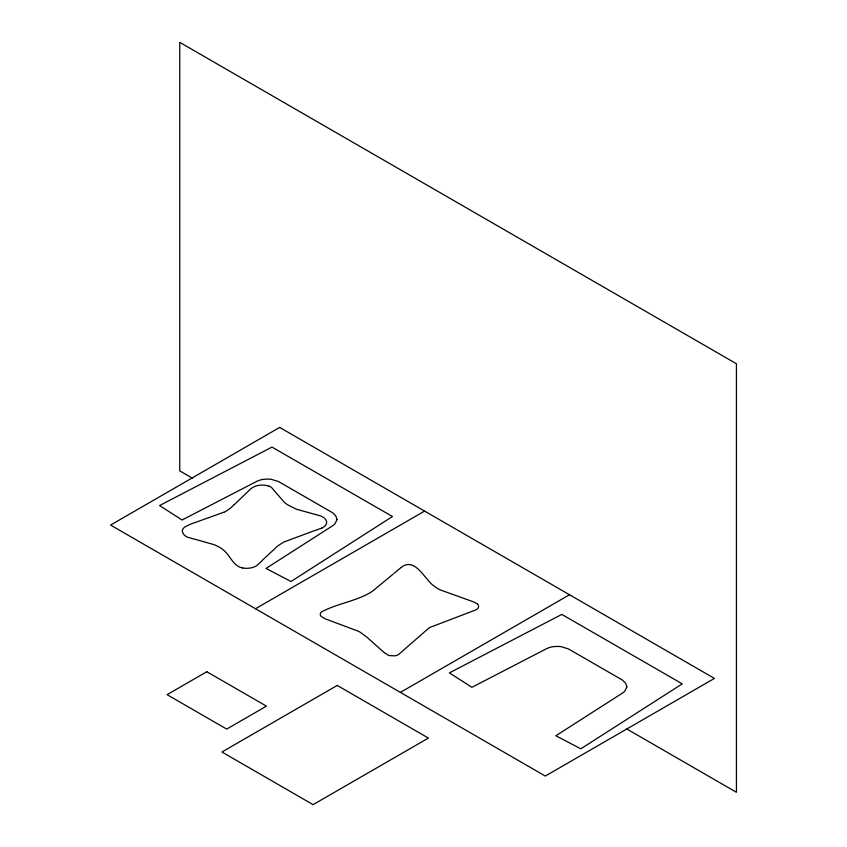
<?xml version="1.0" encoding="UTF-8"?>
<svg xmlns="http://www.w3.org/2000/svg" width="847" height="847" viewBox="0 0 847 847"><rect width="100%" height="100%" fill="white"/><g stroke="black" fill="none" stroke-linecap="round" stroke-linejoin="round"><path stroke-width="1.27" d="M234.344 504.621L249.706 489.852A18.782 10.842 0 0 1 253.444 487.11L255.889 486.04A11.646 6.723 0 0 1 256.948 485.723A12.885 7.443 0 0 1 268.838 486.136M394.014 573.377L400.843 567.712M393.156 574.107L374.416 589.597A35.712 20.614 0 0 1 370.52 592.477C355.253 601.497 336.693 603.615 321.32 612.042A9.317 5.378 0 0 0 320.282 614.456A8.248 4.764 0 0 0 321.045 616.298L325.004 618.744L356.714 630.613A20.116 11.614 0 0 1 359.88 632.031L366.867 637.145L384.104 652.529M401.129 567.479C415.348 556.119 425.099 580.597 434.426 586.283A31.233 18.031 0 0 0 440.048 589.84L474.045 602.058L477.772 604.207M255.487 608.728L424.601 511.09M400.398 692.391L569.502 594.753M321.966 527.988L316.725 529.926A108.787 62.805 0 0 0 314.015 530.815L283.639 542.101L277.689 545.987L263.449 559.232A71.879 41.492 0 0 0 261.691 561.042L257.128 565.373A16.485 9.518 0 0 1 255.063 566.558L254.608 566.77A13.097 7.559 0 0 1 242.623 567.966M223.767 512.255L193.91 522.97A107.558 62.096 0 0 1 190.766 524.018L184.837 526.94A27.03 15.606 0 0 0 184.223 527.49L183.534 528.2A11.466 6.617 0 0 0 182.412 531.704L183.312 533.864A14.103 8.142 0 0 0 185.917 536.267L186.372 536.553A12.07 6.967 0 0 0 188.225 537.422L193.974 539.02A49.295 28.459 0 0 1 195.763 539.465L214.026 544.653A36.802 21.249 0 0 1 219.775 547.458L221.988 548.867A26.659 15.394 0 0 1 223.534 550.095C230.363 555.516 233.126 566.399 242.634 567.945M268.859 486.114L269.928 486.538A10.82 6.247 0 0 1 271.262 487.216L283.099 500.873A42.149 24.341 0 0 0 287.08 504.505L296.122 509.121L320.505 515.918A13.15 7.591 0 0 1 326.54 521.667M192.343 478.153L179.744 470.879L179.744 42.35L736.424 363.744L736.424 792.273L626.462 728.78M384.443 652.815L388.889 655.557L394.882 655.843A9.095 5.251 0 0 0 398.058 654.826L402.24 651.47A71.243 41.132 0 0 1 403.754 649.977L429.365 627.648L476.289 609.734A8.131 4.701 0 0 0 477.644 604.25M326.571 521.667L326.624 522.218A12.536 7.231 0 0 1 325.47 525.405M234.132 504.568A43.959 25.378 0 0 1 223.904 512.35M325.502 525.415A13.277 7.665 0 0 1 321.945 527.977M337.085 519.507L335.052 523.658A29.878 17.247 0 0 1 333.474 525.235L266.032 568.432L290.997 581.497L392.447 516.522L271.982 447.089L159.575 505.564L182.084 519.994L256.154 481.678A17.903 10.333 0 0 1 258.833 480.482L261.077 479.794A14.95 8.629 0 0 1 263.713 479.307L267.557 479.074A17.671 10.206 0 0 1 271.464 479.37L278.716 481.657L332.638 512.763L335.761 515.834L337.085 519.507M626.896 686.832L624.864 690.983A29.878 17.247 0 0 1 623.297 692.56L555.844 735.757L580.82 748.822L682.259 683.847L561.805 614.414L449.386 672.889L471.906 687.319L545.976 649.003A17.903 10.333 0 0 1 548.644 647.807L550.889 647.119A14.95 8.629 0 0 1 553.525 646.632L557.379 646.399A17.671 10.206 0 0 1 561.286 646.695L568.538 648.982L622.46 680.088L625.584 683.158L626.896 686.832M279.69 427.428L110.576 525.066L545.309 776.053L714.413 678.415L279.69 427.428M206.827 671.735L167.092 694.667L226.7 729.087L266.434 706.144L206.827 671.735M337.233 685.435L221.914 752.009L313.094 804.65L428.402 738.076L337.233 685.435"/></g></svg>
